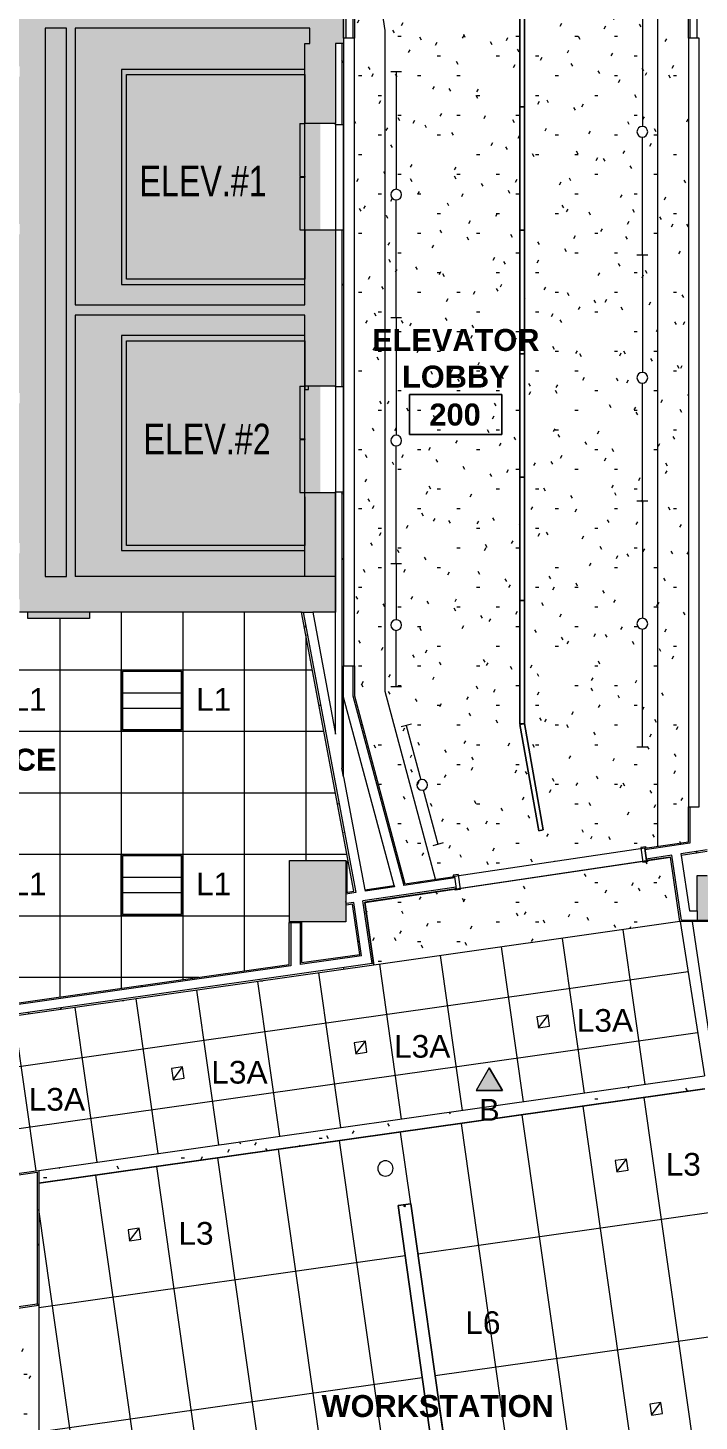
# Model space of a CAD drawing. Header units: inches. Extents: x 389 to 3083, y 11893 to 13691.
# Drawn here: x 1564 to 1826, y 12446 to 12990 of the extents above; entities that cross this region are included whole.
import ezdxf

# ---------------------------------------------------------------- set-up
doc = ezdxf.new("R2010")
doc.units = ezdxf.units.IN
doc.header["$MEASUREMENT"] = 0
for name, color, linetype, lineweight in [('X2$0$A-ANNO-NOTE', 131, 'Continuous', 9), ('X2$0$A-AREA-IDEN', 2, 'Continuous', 9), ('X2$0$A-CLNG', 13, 'Continuous', 13), ('X2$0$A-CLNG-PATT', 13, 'Continuous', 13), ('X2$0$A-DETL-GENF', 92, 'Continuous', 9), ('X2$0$A-DETL-MEDM', 33, 'Continuous', 13), ('X2$0$A-DOOR', 31, 'Continuous', 13), ('X2$0$A-DOOR-FRAM', 31, 'Continuous', 20), ('X2$0$A-GENM', 13, 'Continuous', 13), ('X2$0$A-WALL', 113, 'Continuous', 13), ('X2$0$A-WALL-PATT', 111, 'Continuous', 13), ('X2$0$E-ELEC-FIXT', 91, 'Continuous', 9), ('X2$0$E-LITE-EQPM', 33, 'Continuous', 9), ('X2$0$E-LITE-EQPM-IDEN', 33, 'Continuous', 9), ('X2$0$I-WALL', 2, 'Continuous', 9), ('X2$0$Plaza America BA02$0$51', 7, 'Continuous', 9), ('X2$0$Plaza America BA02$0$9', 7, 'Continuous', 9), ('X2$0$Plaza America_Tower 1_2nd Floor -REVIT_dwg', 8, 'Continuous', 9), ('X2$0$Q-SPCQ', 91, 'Continuous', 9), ('X2$0$S-COLS', 52, 'Continuous', 13)]:
    doc.layers.add(name, color=color, linetype=linetype, lineweight=lineweight)
doc.styles.add('X2$0$Arial', font='arial.ttf', dxfattribs={"width": 0.75, "height": 12})
doc.styles.add('X2$0$Arial_3', font='arial.ttf', dxfattribs={"height": 8.851796})
doc.styles.add('X2$0$Swis721 Lt BT', font='swissl.ttf', dxfattribs={"height": 8.514638})
doc.styles.add('X2$0$Swis721 Lt BT_B', font='', dxfattribs={"height": 8.583975})
doc.styles.get('X2$0$Swis721 Lt BT_B').set_extended_font_data('Swis721 Lt BT', bold=True)
pattern_1 = [(0, (-24941.6016, 0), (30.72, 7.68), [1.267, -21.773, 1.267, -21.773, -122.88]), (0, (-24941.6016, 0), (30.72, 7.68), [-46.08, 1.267, -44.813, 1.267, -21.773, -53.76]), (0, (-24941.6016, 0), (30.72, 7.68), [-115.2, 1.267, -14.093, 1.267, -37.133]), (120, (-24930.0816, 3.84), (-22.0110751, 22.7643004), [1.267, -21.773, 1.267, -21.773, -122.88]), (120, (-24930.0816, 3.84), (-22.0110751, 22.7643004), [-46.08, 1.267, -44.813, 1.267, -21.773, -53.76]), (120, (-24930.0816, 3.84), (-22.0110751, 22.7643004), [-115.2, 1.267, -14.093, 1.267, -37.133]), (240, (-24926.2416, 19.2), (-8.7089249, -30.4443004), [1.267, -21.773, 1.267, -21.773, -122.88]), (240, (-24926.2416, 19.2), (-8.7089249, -30.4443004), [-46.08, 1.267, -44.813, 1.267, -21.773, -53.76]), (240, (-24926.2416, 19.2), (-8.7089249, -30.4443004), [-115.2, 1.267, -14.093, 1.267, -37.133])]

# ---------------------------------------------------------------- blocks, each defined once
blk = doc.blocks.new('X2$0$PS - System Furniture Poke-Thru - 120V-4182550-FIRST FLOOR')
at = {"layer": 'X2$0$A-DETL-GENF'}
for start, end in [(360, 180), (180, 360)]:
    blk.add_arc((0, 0), 3, start, end, dxfattribs=at)
blk = doc.blocks.new('X2$0$Plaza America_Tower 1_2nd Floor -REVIT_dwg-5250115-FIRST FLOOR')
at = {"layer": 'X2$0$Plaza America BA02$0$9'}
blk.add_line((26543.82, 12788.15), (26543.82, 12828.12), dxfattribs=at)
at = {"layer": 'X2$0$Plaza America BA02$0$9', "flags": 128}
for points in [[(26613.35, 12974), (26541.82, 12974), (26541.82, 12932.03), (26541.82, 12890.07), (26613.35, 12890.07)], [(26543.82, 12892.06), (26543.82, 12932.03), (26543.82, 12972), (26608.81, 12972), (26613.31, 12972), (26613.31, 12953.02)], [(26613.31, 12911.05), (26613.31, 12892.06), (26608.81, 12892.06), (26543.82, 12892.06)], [(26613.35, 12870.08), (26541.82, 12870.08), (26541.82, 12828.12), (26541.82, 12786.15), (26613.35, 12786.15)], [(26543.82, 12828.12), (26543.82, 12868.08), (26608.81, 12868.08), (26613.31, 12868.08), (26613.31, 12849.1)], [(26613.31, 12849.1), (26614.81, 12849.1), (26614.81, 12850.36)], [(26613.31, 12807.13), (26613.31, 12788.15), (26608.81, 12788.15), (26543.82, 12788.15)]]:
    blk.add_lwpolyline(points, dxfattribs=at)
at = {"layer": 'X2$0$Plaza America BA02$0$51', "char_height": 12, "width": 58.5608, "attachment_point": 1, "line_spacing_factor": 0.938532, "style": 'X2$0$Arial'}
for s, insert in [('ELEV.#1', (26548.83, 12936.4)), ('ELEV.#2', (26550.39, 12835.68))]:
    blk.add_mtext(s, dxfattribs=dict(at, insert=insert))
blk = doc.blocks.new('X2$0$Double Flush - Int-F-WDMF-72_ x 84_-5075915-FIRST FLOOR')
at = {"layer": 'X2$0$A-DOOR-FRAM'}
for p, q in [((-38, 2.9375), (-36, 2.9375)), ((-38, 2.9375), (-38, 2.4375)), ((-38, 2.4375), (-37.5, 2.4375)), ((-37.5, -2.4375), (-37.5, 2.4375)), ((-36, -2.9375), (-36, 2.9375)), ((36.000004, -2.9375), (36.000004, 2.9375)), ((36.000004, 2.9375), (38.000004, 2.9375)), ((37.500004, 2.4375), (38.000004, 2.4375)), ((37.500004, -2.4375), (37.500004, 2.4375)), ((38.000004, 2.9375), (38.000004, 2.4375)), ((-38, -2.4375), (-37.5, -2.4375)), ((-38, -2.9375), (-38, -2.4375)), ((-38, -2.9375), (-36, -2.9375)), ((36.000004, -2.9375), (38.000004, -2.9375)), ((37.500004, -2.4375), (38.000004, -2.4375)), ((38.000004, -2.9375), (38.000004, -2.4375))]:
    blk.add_line(p, q, dxfattribs=at)
blk = doc.blocks.new('X2$0$L-Ceiling Light - Linear Box - 2_x2_-4960925-FIRST FLOOR')
at = {"layer": 'X2$0$E-LITE-EQPM'}
for p, q in [((-12, -12), (-12, 12)), ((-12, 12), (12, 12)), ((-12, -12), (-12, 12)), ((-12, 12), (12, 12)), ((-11.5, -11.5), (-11.5, 11.5)), ((-11.5, 11.5), (11.5, 11.5)), ((11.5, 11.5), (-11.5, 11.5)), ((-11.5, 11.5), (-11.5, -11.5)), ((11.5, 11.5), (11.5, -11.5)), ((11.5, -11.5), (11.5, 11.5)), ((12, 12), (12, -12)), ((12, 12), (12, -12)), ((-12, 3), (12, 3)), ((-12, -3), (12, -3)), ((12, -12), (-12, -12)), ((12, -12), (-12, -12)), ((11.5, -11.5), (-11.5, -11.5)), ((-11.5, -11.5), (11.5, -11.5))]:
    blk.add_line(p, q, dxfattribs=at)
blk = doc.blocks.new('X2$0$Concrete-Rectangular-Column - 22_ X 25_-5105699-FIRST FLOOR')
at = {"layer": 'X2$0$S-COLS'}
blk.add_hatch(color=256, dxfattribs=at).paths.add_polyline_path([(12, -11), (12, 11), (-12, 11), (-12, -11), (11.87, -11)], flags=0)
for p, q in [((-12, 11), (12, 11)), ((-12, -11), (-12, 11)), ((12, 11), (12, -11)), ((12, -11), (-12, -11))]:
    blk.add_line(p, q, dxfattribs=at)
blk = doc.blocks.new('X2$0$Lighting-Pendant-Axis-Beam6-Flush-Direct-Acrylic - Lighting-Pendant-Axis-Beam6-Flush-Direct-Acrylic  8_ LENGTH-5206772-FIRST FLOOR')
at = {"layer": 'X2$0$A-DETL-GENF'}
for p, q in [((46.9375, 2.515625), (-46.9375, 2.515625)), ((-46.9375, 2.515625), (-46.9375, -2.515625)), ((-46.9375, 2.515625), (46.9375, 2.515625)), ((-46.9375, -2.515625), (-46.9375, 2.515625)), ((46.9375, -2.515625), (46.9375, 2.515625)), ((46.9375, 2.515625), (46.9375, -2.515625)), ((-46.9375, -2.515625), (46.9375, -2.515625)), ((46.9375, -2.515625), (-46.9375, -2.515625))]:
    blk.add_line(p, q, dxfattribs=at)
for centre in [(-46.3125, 0), (46.3125, 0)]:
    blk.add_circle(centre, 0.25, dxfattribs=at)
blk = doc.blocks.new('X2$0$L-Recessed Square Downlight - 4_-4552743-FIRST FLOOR')
at = {"layer": 'X2$0$E-LITE-EQPM'}
for p, q in [((-2.1875, -2.1875), (-2.1875, 2.1875)), ((-2.1875, 2.1875), (2.1875, 2.1875)), ((-2.1875, 2.1875), (2.1875, -2.1875)), ((2.1875, 2.1875), (2.1875, -2.1875)), ((2.1875, -2.1875), (-2.1875, -2.1875))]:
    blk.add_line(p, q, dxfattribs=at)
blk = doc.blocks.new('X2$0$L-Recessed Square Downlight - 4_  black trim-5264487-FIRST FLOOR')
at = {"layer": 'X2$0$E-LITE-EQPM'}
for p, q in [((-2.1875, -2.1875), (-2.1875, 2.1875)), ((-2.1875, 2.1875), (2.1875, 2.1875)), ((-2.1875, 2.1875), (2.1875, -2.1875)), ((2.1875, 2.1875), (2.1875, -2.1875)), ((2.1875, -2.1875), (-2.1875, -2.1875))]:
    blk.add_line(p, q, dxfattribs=at)
blk = doc.blocks.new('X2$0$Elevator Door-Center _1_ - 41_-5274521-FIRST FLOOR')
at = {"layer": 'X2$0$Q-SPCQ'}
for p, q in [((-4.03, 8), (-24.65, 8)), ((-24.65, 8), (-24.65, 6)), ((-24.65, 6), (-4.03, 6)), ((-4.03, 8), (-4.03, 6)), ((16.85, 8), (-3.78, 8)), ((-3.78, 8), (-3.78, 6)), ((-3.78, 6), (16.85, 6)), ((16.85, 8), (16.85, 6))]:
    blk.add_line(p, q, dxfattribs=at)
blk = doc.blocks.new('X2$0$Opening-Door - 300_ x 102_-5310021-FIRST FLOOR')
at = {"layer": 'X2$0$A-DETL-GENF'}
for p, q in [((149.68, 2.13), (-150.32, 2.13)), ((-150.32, -2.12), (149.68, -2.12))]:
    blk.add_line(p, q, dxfattribs=at)
at = {"layer": 'X2$0$A-DETL-MEDM'}
for p, q in [((-150.32, 2.13), (-150.32, -2.12)), ((149.68, -2.12), (149.68, 2.13))]:
    blk.add_line(p, q, dxfattribs=at)
blk = doc.blocks.new('X2$0$Opening-Door - 96_ x 41_-5309854-FIRST FLOOR')
at = {"layer": 'X2$0$A-DETL-GENF'}
for p, q in [((20.18, 1.56), (-20.82, 1.56)), ((-20.82, -1.56), (20.18, -1.56))]:
    blk.add_line(p, q, dxfattribs=at)
at = {"layer": 'X2$0$A-DETL-MEDM'}
for p, q in [((-20.82, 1.56), (-20.82, -1.56)), ((20.18, -1.56), (20.18, 1.56))]:
    blk.add_line(p, q, dxfattribs=at)
blk = doc.blocks.new('X2$0$Opening-Door - 102 x 245-5279857-FIRST FLOOR')
at = {"layer": 'X2$0$A-DETL-GENF'}
for p, q in [((122.18, 2.13), (-122.82, 2.13)), ((-122.82, -2.12), (122.18, -2.12))]:
    blk.add_line(p, q, dxfattribs=at)
at = {"layer": 'X2$0$A-DETL-MEDM'}
for p, q in [((-122.82, 2.13), (-122.82, -2.12)), ((122.18, -2.12), (122.18, 2.13))]:
    blk.add_line(p, q, dxfattribs=at)
blk = doc.blocks.new('X2$0$Lighting-Recessed-Axis-Sculpt - SCR-B4-300-80-35-F-4-V5-FIRST FLOOR')
at = {"layer": 'X2$0$A-DETL-GENF'}
for p, q in [((24.085, 0.875), (-24.085, 0.875)), ((-24.085, 0.875), (-24.085, -0.875)), ((-24.085, 0.875), (24.085, 0.875)), ((-24.085, -0.875), (-24.085, 0.875)), ((24.085, -0.875), (24.085, 0.875)), ((24.085, 0.875), (24.085, -0.875)), ((-24.085, -0.875), (24.085, -0.875)), ((24.085, -0.875), (-24.085, -0.875))]:
    blk.add_line(p, q, dxfattribs=at)
blk = doc.blocks.new('X2$0$Lighting-Recessed-Axis-Sculpt - SCR-B4-300-80-35-F-4 2-5312982-FIRST FLOOR')
at = {"layer": 'X2$0$A-DETL-GENF'}
for p, q in [((21.085, 0.875), (-21.085, 0.875)), ((-21.085, 0.875), (-21.085, -0.875)), ((-21.085, 0.875), (21.085, 0.875)), ((-21.085, -0.875), (-21.085, 0.875)), ((21.085, -0.875), (21.085, 0.875)), ((21.085, 0.875), (21.085, -0.875)), ((-21.085, -0.875), (21.085, -0.875)), ((21.085, -0.875), (-21.085, -0.875))]:
    blk.add_line(p, q, dxfattribs=at)
blk = doc.blocks.new('X2$0$Strip Lighting Fixtures - 8_ COVE LIGHT-5330250-FIRST FLOOR')
at = {"layer": 'X2$0$A-DETL-GENF'}
for p, q in [((0, 2.09375), (0, -2.09375)), ((96, 2.09375), (96, -2.09375)), ((0, 0), (45.90625, 0)), ((96, 0), (50.09375, 0))]:
    blk.add_line(p, q, dxfattribs=at)
blk.add_circle((48, 0), 2.09375, dxfattribs=at)
blk = doc.blocks.new('X2$0$Strip Lighting Fixtures - 4_ COVE LIGHT-5330660-FIRST FLOOR')
at = {"layer": 'X2$0$A-DETL-GENF'}
for p, q in [((0, 2.09375), (0, -2.09375)), ((48, 2.09375), (48, -2.09375)), ((0, 0), (21.90625, 0)), ((48, 0), (26.09375, 0))]:
    blk.add_line(p, q, dxfattribs=at)
blk.add_circle((24, 0), 2.09375, dxfattribs=at)
blk = doc.blocks.new('X2$0$Strip Lighting Fixtures - 4_ 1 Lamp - 120-5329395-FIRST FLOOR')
at = {"layer": 'X2$0$A-DETL-GENF'}
for p, q in [((0, 2.09375), (0, -2.09375)), ((48, 2.09375), (48, -2.09375)), ((0, 0), (21.90625, 0)), ((48, 0), (26.09375, 0))]:
    blk.add_line(p, q, dxfattribs=at)
blk.add_circle((24, 0), 2.09375, dxfattribs=at)
blk = doc.blocks.new('X2$0$Room Tag - Room Name and Number-3379422-FIRST FLOOR')
at = {"layer": 'X2$0$A-AREA-IDEN'}
for p, q in [((-0.1881, -0.1636), (-0.1881, -0.0018)), ((-0.1881, -0.0018), (0.1869, -0.0018)), ((0.1869, -0.0018), (-0.1881, -0.0018)), ((-0.1881, -0.0018), (-0.1881, -0.1636)), ((0.1869, -0.0018), (0.1869, -0.1636)), ((0.1869, -0.1636), (0.1869, -0.0018)), ((0.1869, -0.1636), (-0.1881, -0.1636)), ((-0.1881, -0.1636), (0.1869, -0.1636))]:
    blk.add_line(p, q, dxfattribs=at)

msp = doc.modelspace()

# ---------------------------------------------------------------- hatches: boundary and pattern name
at = {"layer": 'X2$0$A-ANNO-NOTE'}
msp.add_hatch(color=256, dxfattribs=at).paths.add_polyline_path([(1738.58, 12575.4), (1743.72, 12584.34), (1748.89, 12575.41), (1743.31, 12575.41)], flags=0)
at = {"layer": 'X2$0$A-CLNG-PATT'}
h = msp.add_hatch(dxfattribs=at)
h.set_pattern_fill('FP2_82', color=256, style=0, pattern_type=2)
h.set_pattern_definition(pattern_1)
h.paths.add_polyline_path([(1710.79, 12656.14), (1722.74, 12657.91), (1703.13, 12731.12), (1703.13, 12989.17), (1669.27, 13207.49), (1663.72, 13206.66), (1695.75, 13000.11), (1691.13, 12999.39), (1691.15, 12729.45), (1710.33, 12657.85)], flags=0)
h.paths.add_polyline_path([(1809.38, 12670.75), (1821.38, 12672.52), (1821.38, 13000.11), (1816.75, 13000.11), (1816.75, 13229.34), (1809.38, 13228.25), (1809.38, 12671.98)], flags=0)
h.paths.add_polyline_path([(1663.64, 13207.16), (1669.19, 13207.98), (1669.09, 13208.61), (1709.15, 13214.55), (1709.15, 13214.6), (1663.54, 13207.84), (1663.64, 13207.19)], flags=0)
h.paths.add_polyline_path([(1710.51, 13214.75), (1779.14, 13224.92), (1779.13, 13224.97), (1710.51, 13214.8)], flags=0)
h.paths.add_polyline_path([(1780.5, 13225.12), (1809.38, 13229.4), (1809.38, 13228.75), (1816.75, 13229.84), (1816.75, 13230.54), (1780.49, 13225.17)], flags=0)
h = msp.add_hatch(dxfattribs=at)
h.set_pattern_fill('FP2_1', color=256, style=0, pattern_type=2)
h.set_pattern_definition(pattern_1)
h.paths.add_polyline_path([(1722.74, 12657.91), (1809.38, 12670.75), (1809.38, 13228.25), (1669.27, 13207.49), (1703.13, 12989.17), (1703.13, 12731.12), (1722.61, 12658.39)], flags=0)
h.paths.add_polyline_path([(1763, 12676.81), (1755.68, 12718.34), (1756.54, 12718.5), (1755.66, 12718.5), (1755.66, 13145.87), (1746.96, 13205.34), (1748.69, 13205.59), (1757.4, 13146.06), (1757.41, 13146.03), (1757.41, 12718.57), (1764.72, 12677.12)], flags=0)
h.paths.add_polyline_path([(1669.19, 13207.98), (1809.38, 13228.75), (1809.38, 13229.4), (1780.5, 13225.12), (1780.53, 13224.92), (1779.17, 13224.72), (1779.14, 13224.92), (1710.51, 13214.75), (1710.54, 13214.55), (1709.18, 13214.35), (1709.15, 13214.55), (1669.09, 13208.61)], flags=0)
h = msp.add_hatch(dxfattribs=at)
h.set_pattern_fill('FP2_1', color=256, style=0, pattern_type=2)
h.set_pattern_definition(pattern_1)
h.paths.add_polyline_path([(1698.73, 12624.42), (1818.1, 12641.36), (1814.36, 12666.54), (1695.21, 12648.88), (1698.66, 12624.95)], flags=0)
h = msp.add_hatch(dxfattribs=at)
h.set_pattern_fill('FP2_1', color=256, style=0, pattern_type=2)
h.set_pattern_definition(pattern_1)
h.paths.add_polyline_path([(1567.92, 12539.22), (1827.6, 12576.07), (1827.01, 12581.01), (1567.92, 12544.26), (1567.92, 12539.24)], flags=0)
h = msp.add_hatch(dxfattribs=at)
h.set_pattern_fill('FP2_46', color=256, style=0, pattern_type=2)
h.set_pattern_definition(pattern_1)
h.paths.add_polyline_path([(1567.29, 12344.23), (1567.92, 12344.23), (1567.92, 12491.48), (1519.58, 12484.62), (1519.58, 12344.23), (1563.67, 12344.23)], flags=0)
at = {"layer": 'X2$0$A-DETL-GENF'}
h = msp.add_hatch(color=256, dxfattribs=at)
h.paths.add_polyline_path([(2305, 12643.67), (2345, 12643.67), (2345, 12644.86), (2346.69, 12644.86), (2346.69, 12862.26), (2256.94, 12862.26), (2256.94, 12644.86), (2305, 12644.86)], flags=0)
h.paths.add_polyline_path([(2038.72, 12643.67), (2108.72, 12643.67), (2108.72, 12659.84), (2148.32, 12659.84), (2148.32, 12683.41), (2151.82, 12683.41), (2151.82, 12644.86), (2252.31, 12644.86), (2252.31, 12726.41), (2248.31, 12726.41), (2248.31, 12733.41), (2252.31, 12733.41), (2252.31, 12916.76), (2312.12, 12916.76), (2312.12, 12996.11), (2132.32, 12996.11), (2132.32, 12862.87), (2192.32, 12862.87), (2192.32, 12859.37), (2156.32, 12859.37), (2156.32, 12733.41), (2203.32, 12733.41), (2203.32, 12726.41), (2151.82, 12726.41), (2151.82, 12723.41), (2148.32, 12723.41), (2148.32, 12757.39), (2146.82, 12757.39), (2146.82, 12760.89), (2148.32, 12760.89), (2148.32, 12859.37), (2106.32, 12859.37), (2106.32, 12814.88), (2102.82, 12814.88), (2102.82, 12859.37), (2050.08, 12859.37), (2050.08, 12771.38), (2102.82, 12771.38), (2102.82, 12774.88), (2106.32, 12774.88), (2106.32, 12760.89), (2106.82, 12760.89), (2106.82, 12757.39), (2038.72, 12757.36), (2038.72, 12734.57), (2035.22, 12734.57), (2035.22, 12757.36), (2034.58, 12757.39), (2034.58, 12784.36), (2030.07, 12784.36), (2030.07, 12788.36), (2046.58, 12788.36), (2046.58, 12862.87), (2108.32, 12862.87), (2108.32, 12996.11), (1958.83, 12996.11), (1958.83, 12815.84), (1953.83, 12815.84), (1953.83, 12788.36), (1990.07, 12788.36), (1990.07, 12784.36), (1953.83, 12784.36), (1953.83, 12765.13), (1941.83, 12765.13), (1941.83, 12692.32), (2035.22, 12692.32), (2035.22, 12694.57), (2038.72, 12694.57), (2038.72, 12645.98)], flags=0)
h.paths.add_polyline_path([(2110.72, 12643.67), (2148.32, 12643.67), (2148.32, 12657.84), (2110.72, 12657.84), (2110.72, 12644.86)], flags=0)
h.paths.add_polyline_path([(2351.69, 12644.86), (2354.35, 12644.86), (2354.35, 12862.26), (2351.31, 12862.26), (2351.31, 12644.86)], flags=0)
h.paths.add_polyline_path([(2358.98, 12644.86), (2364.95, 12644.86), (2364.95, 12862.26), (2358.98, 12862.26), (2358.98, 12676.51)], flags=0)
h.paths.add_polyline_path([(1869.23, 12645.98), (1938.33, 12645.98), (1938.33, 12765.13), (1838.75, 12765.13), (1838.75, 12732.42), (1833.75, 12732.42), (1833.75, 12690.92), (1838.75, 12690.92), (1838.75, 12645.98), (1853.08, 12645.98)], flags=0)
h.paths.add_polyline_path([(1941.83, 12645.98), (2035.22, 12645.98), (2035.22, 12656.84), (1941.83, 12656.84), (1941.83, 12646.14)], flags=0)
h.paths.add_polyline_path([(2035.22, 12660.34), (2035.22, 12688.82), (1941.83, 12688.82), (1941.83, 12660.34), (2004.05, 12660.34)], flags=0)
h.paths.add_polyline_path([(2094.83, 12762.39), (2094.83, 12766.38), (2050.08, 12766.38), (2050.08, 12762.39), (2090.96, 12762.39)], flags=0)
h.paths.add_polyline_path([(1156.86, 12767.11), (1169.11, 12767.11), (1169.11, 12996.11), (1153.75, 12996.11), (1153.75, 12767.11)], flags=0)
h.paths.add_polyline_path([(1260.35, 12767.11), (1263.73, 12767.11), (1263.73, 12996.11), (1217.82, 12996.11), (1217.82, 12999.11), (1177.82, 12999.11), (1177.82, 12996.11), (1173.73, 12996.11), (1173.75, 12767.11), (1260.06, 12767.11)], flags=0)
h.paths.add_polyline_path([(1395.67, 12767.11), (1498.22, 12767.11), (1498.22, 12789.09), (1560.47, 12789.09), (1560.47, 12843.66), (1521.09, 12843.66), (1521.09, 12913.61), (1560.47, 12913.61), (1560.47, 12971.12), (1497.72, 12971.12), (1497.72, 12990.11), (1432.7, 12990.11), (1432.7, 12915.83), (1371.25, 12915.83), (1371.25, 12767.11), (1394.42, 12767.11)], flags=0)
h.paths.add_polyline_path([(1301.73, 12767.11), (1367.25, 12767.11), (1367.25, 12813.56), (1291.54, 12813.56), (1291.54, 12767.11), (1299.98, 12767.11)], flags=0)
h.paths.add_polyline_path([(1520.2, 12767.11), (1560.47, 12767.11), (1560.47, 12785.09), (1502.22, 12785.09), (1502.22, 12767.11)], flags=0)
h.paths.add_polyline_path([(1288.04, 12767.11), (1288.04, 12813.56), (1268.35, 12813.56), (1268.35, 12767.11)], flags=0)
h.paths.add_polyline_path([(1838.75, 12775.13), (1939.83, 12775.13), (1939.83, 12878.23), (1838.75, 12878.23), (1838.75, 12849.04), (1833.75, 12849.04), (1833.75, 12807.54), (1838.75, 12807.54), (1838.75, 12794.48)], flags=0)
h.paths.add_polyline_path([(1671.14, 12776.11), (1671.75, 12776.11), (1671.75, 12808.86), (1677.75, 12808.86), (1677.75, 12850.36), (1671.75, 12850.36), (1671.75, 12878.07), (1582.22, 12878.07), (1582.22, 12776.11), (1670.51, 12776.11)], flags=0)
h.paths.add_polyline_path([(1578.72, 12776.11), (1578.72, 12990.11), (1570.47, 12990.11), (1570.47, 12776.11)], flags=0)
h.paths.add_polyline_path([(1270.14, 12817.56), (1367.25, 12817.56), (1367.25, 12937.11), (1371.25, 12937.11), (1371.25, 12921.83), (1426.7, 12921.83), (1426.7, 12990.11), (1408.22, 12990.11), (1408.22, 12980.62), (1371.25, 12980.62), (1371.25, 12977.11), (1367.25, 12977.11), (1367.25, 12996.11), (1350.25, 12996.11), (1350.25, 12999.11), (1310.25, 12999.11), (1310.25, 12996.11), (1268.35, 12996.11), (1268.35, 12817.56)], flags=0)
h.paths.add_polyline_path([(1560.47, 12847.66), (1560.47, 12909.61), (1525.09, 12909.61), (1525.09, 12847.66), (1552.77, 12847.66)], flags=0)
h.paths.add_polyline_path([(2125.32, 12862.87), (2125.32, 12996.11), (2115.32, 12996.11), (2115.32, 12862.87)], flags=0)
h.paths.add_polyline_path([(2256.94, 12866.89), (2329.12, 12866.89), (2329.12, 12996.11), (2320.12, 12996.11), (2320.12, 12912.76), (2256.94, 12912.76), (2256.94, 12885.78)], flags=0)
h.paths.add_polyline_path([(1582.22, 12882.07), (1671.75, 12882.07), (1671.75, 12911.36), (1677.75, 12911.36), (1677.75, 12952.86), (1671.75, 12952.86), (1671.75, 12984.11), (1673.75, 12984.11), (1673.75, 12990.11), (1582.22, 12990.11), (1582.22, 12909.73)], flags=0)
h.paths.add_polyline_path([(1840.22, 12882.23), (1939.83, 12882.23), (1939.83, 12986.11), (1838.75, 12986.11), (1838.75, 12957.77), (1833.75, 12957.77), (1833.75, 12916.27), (1838.75, 12916.27), (1838.75, 12882.23)], flags=0)
h.paths.add_polyline_path([(1501.72, 12975.12), (1560.47, 12975.12), (1560.47, 12990.11), (1501.72, 12990.11)], flags=0)
h.paths.add_polyline_path([(1371.25, 12985.62), (1392.72, 12985.62), (1392.72, 12988.61), (1371.25, 12988.61)], flags=0)
h.paths.add_polyline_path([(1392.72, 12993.61), (1392.72, 12999.11), (1371.25, 12999.11), (1371.25, 12993.61), (1375.42, 12993.61)], flags=0)
at = {"layer": 'X2$0$A-WALL-PATT'}
for points in [[(1412.75, 12990.11), (1673.75, 12990.11), (1673.75, 13000.11), (1412.75, 13000.11)], [(1686.88, 12984.11), (1686.88, 12986.13), (1687.75, 12986.13), (1687.75, 13000.11), (1673.75, 13000.11), (1673.75, 12984.11), (1686.25, 12984.11)], [(1560.47, 12762.11), (1570.47, 12762.11), (1570.47, 12990.11), (1560.47, 12990.11), (1560.47, 12766.97)], [(1578.72, 12776.11), (1582.22, 12776.11), (1582.22, 12990.11), (1578.72, 12990.11), (1578.72, 12794.48)], [(1671.75, 12878.07), (1671.75, 12882.07), (1582.22, 12882.07), (1582.22, 12878.07), (1670.02, 12878.07)], [(1678.65, 12776.11), (1683.75, 12776.11), (1683.75, 12807.23), (1671.75, 12807.23), (1671.75, 12776.11), (1675.91, 12776.11)], [(1683.75, 12762.11), (1683.75, 12776.11), (1570.47, 12776.11), (1570.47, 12762.11), (1682.4, 12762.11)], [(1582.22, 12759.61), (1587.75, 12759.61), (1587.75, 12762.11), (1563.75, 12762.11), (1563.75, 12759.61), (1578.72, 12759.61)], [(1838.75, 12641.98), (1838.75, 12659.36), (1824.75, 12659.36), (1824.75, 12641.98), (1830.22, 12641.98)]]:
    msp.add_hatch(color=256, dxfattribs=at).paths.add_polyline_path(points, flags=0)
h = msp.add_hatch(color=256, dxfattribs=at)
h.paths.add_polyline_path([(1671.75, 12909.73), (1683.75, 12909.73), (1683.75, 12911.36), (1671.75, 12911.36)], flags=0)
h.paths.add_polyline_path([(1671.75, 12952.86), (1683.75, 12952.86), (1683.75, 12984.11), (1671.75, 12984.11), (1671.75, 12971.45)], flags=0)
h = msp.add_hatch(dxfattribs=at)
h.set_pattern_fill('FP2_1', color=256, style=0, pattern_type=2)
h.set_pattern_definition(pattern_1)
h.paths.add_polyline_path([(1686.88, 12697.88), (1686.88, 12809.11), (1686.25, 12809.11), (1686.25, 12701.21)], flags=0)
h.paths.add_polyline_path([(1686.88, 12850.11), (1686.88, 12911.36), (1686.25, 12911.36), (1686.25, 12850.11)], flags=0)
h.paths.add_polyline_path([(1686.25, 12952.36), (1686.88, 12952.36), (1686.88, 12984.11), (1686.25, 12984.11), (1686.25, 12952.86)], flags=0)
h = msp.add_hatch(color=256, dxfattribs=at)
h.paths.add_polyline_path([(1683.75, 12807.23), (1683.75, 12808.86), (1671.75, 12808.86), (1671.75, 12807.23)], flags=0)
h.paths.add_polyline_path([(1671.75, 12850.36), (1683.75, 12850.36), (1683.75, 12909.73), (1671.75, 12909.73), (1671.75, 12878.07)], flags=0)
h = msp.add_hatch(dxfattribs=at)
h.set_pattern_fill('FP2_1', color=256, style=0, pattern_type=2)
h.set_pattern_definition(pattern_1)
h.paths.add_polyline_path([(1690.93, 12653.2), (1691.55, 12653.29), (1671.14, 12762.11), (1670.51, 12762.11), (1687.75, 12670.16)], flags=0)
h = msp.add_hatch(dxfattribs=at)
h.set_pattern_fill('FP2_1', color=256, style=0, pattern_type=2)
h.set_pattern_definition(pattern_1)
h.paths.add_polyline_path([(1710.17, 12656.05), (1710.79, 12656.14), (1691.13, 12729.54), (1690.5, 12729.45), (1710.15, 12656.14)], flags=0)
h = msp.add_hatch(dxfattribs=at)
h.set_pattern_fill('FP2_1', color=256, style=0, pattern_type=2)
h.set_pattern_definition(pattern_1)
h.paths.add_polyline_path([(1687.75, 12652.09), (1691.67, 12652.67), (1691.55, 12653.29), (1687.75, 12652.73), (1687.75, 12652.17)], flags=0)
h.paths.add_polyline_path([(1695.26, 12653.21), (1706.72, 12654.9), (1706.56, 12655.51), (1695.14, 12653.82), (1695.21, 12653.45)], flags=0)
h.paths.add_polyline_path([(1710.33, 12655.44), (1730.23, 12658.39), (1730.14, 12659.01), (1710.17, 12656.05)], flags=0)
h.paths.add_polyline_path([(1804.42, 12669.38), (1822, 12671.98), (1822, 12672.62), (1804.33, 12670)], flags=0)
h.paths.add_polyline_path([(1825.63, 12672.52), (1826.25, 12672.62), (1826.25, 12673.25), (1825.63, 12673.15), (1825.63, 12672.52)], flags=0)
h = msp.add_hatch(dxfattribs=at)
h.set_pattern_fill('FP2_1', color=256, style=0, pattern_type=2)
h.set_pattern_definition(pattern_1)
h.paths.add_polyline_path([(1687.95, 12647.83), (1690.9, 12648.26), (1690.81, 12648.88), (1687.86, 12648.45), (1687.9, 12648.17)], flags=0)
h.paths.add_polyline_path([(1694.49, 12648.8), (1730.85, 12654.18), (1730.76, 12654.8), (1694.4, 12649.41), (1694.48, 12648.88)], flags=0)
h.paths.add_polyline_path([(1805.04, 12665.18), (1814.98, 12666.65), (1814.89, 12667.27), (1804.95, 12665.79)], flags=0)
h.paths.add_polyline_path([(1818.57, 12667.18), (1828.75, 12668.69), (1828.75, 12669.32), (1818.48, 12667.8), (1818.56, 12667.27)], flags=0)
h = msp.add_hatch(dxfattribs=at)
h.set_pattern_fill('FP2_1', color=256, style=0, pattern_type=2)
h.set_pattern_definition(pattern_1)
h.paths.add_polyline_path([(1693.19, 12628.56), (1693.81, 12628.65), (1690.9, 12648.26), (1690.29, 12648.17), (1693.18, 12628.65)], flags=0)
h = msp.add_hatch(dxfattribs=at)
h.set_pattern_fill('FP2_1', color=256, style=0, pattern_type=2)
h.set_pattern_definition(pattern_1)
h.paths.add_polyline_path([(1698.02, 12624.95), (1698.64, 12625.04), (1695.11, 12648.89), (1694.49, 12648.8), (1698.01, 12625.04)], flags=0)
h = msp.add_hatch(dxfattribs=at)
h.set_pattern_fill('FP2_1', color=256, style=0, pattern_type=2)
h.set_pattern_definition(pattern_1)
h.paths.add_polyline_path([(1822.39, 12641.36), (1838.75, 12641.36), (1838.75, 12641.98), (1818.64, 12641.98), (1818.73, 12641.36), (1822.3, 12641.36)], flags=0)
h = msp.add_hatch(dxfattribs=at)
h.set_pattern_fill('FP2_1', color=256, style=0, pattern_type=2)
h.set_pattern_definition(pattern_1)
h.paths.add_polyline_path([(1378.02, 12583.22), (1405.52, 12587.12), (1405.52, 12587.75), (1378.02, 12583.85), (1378.02, 12583.25)], flags=0)
h.paths.add_polyline_path([(1409.14, 12587.64), (1421.28, 12589.36), (1421.19, 12589.98), (1409.14, 12588.27), (1409.14, 12587.75)], flags=0)
h.paths.add_polyline_path([(1460.88, 12594.98), (1465.93, 12595.69), (1465.84, 12596.31), (1460.8, 12595.59)], flags=0)
h.paths.add_polyline_path([(1489.69, 12599.06), (1666.25, 12624.11), (1666.25, 12624.74), (1489.6, 12599.68)], flags=0)
h.paths.add_polyline_path([(1669.88, 12624.62), (1693.9, 12628.03), (1693.81, 12628.65), (1669.88, 12625.25), (1669.88, 12624.74)], flags=0)
h = msp.add_hatch(dxfattribs=at)
h.set_pattern_fill('FP2_1', color=256, style=0, pattern_type=2)
h.set_pattern_definition(pattern_1)
h.paths.add_polyline_path([(1373.77, 12578.32), (1421.88, 12585.15), (1421.79, 12585.77), (1373.77, 12578.96), (1373.77, 12578.41)], flags=0)
h.paths.add_polyline_path([(1461.48, 12590.77), (1466.53, 12591.48), (1466.44, 12592.1), (1461.39, 12591.39)], flags=0)
h.paths.add_polyline_path([(1490.29, 12594.85), (1698.73, 12624.42), (1698.64, 12625.04), (1490.2, 12595.47)], flags=0)
h = msp.add_hatch(dxfattribs=at)
h.set_pattern_fill('FP2_1', color=256, style=0, pattern_type=2)
h.set_pattern_definition(pattern_1)
h.paths.add_polyline_path([(1514.71, 12536.08), (1567.92, 12543.62), (1567.92, 12544.26), (1514.71, 12536.7), (1514.71, 12536.12)], flags=0)
h = msp.add_hatch(dxfattribs=at)
h.set_pattern_fill('FP2_1', color=256, style=0, pattern_type=2)
h.set_pattern_definition(pattern_1)
h.paths.add_polyline_path([(1567.29, 12491.39), (1567.92, 12491.48), (1567.92, 12543.62), (1567.29, 12543.54), (1567.29, 12491.42)], flags=0)

# ---------------------------------------------------------------- linework, layer by layer
at = {"layer": 'X2$0$A-ANNO-NOTE'}
for p, q in [((1743.72, 12584.34), (1738.58, 12575.4)), ((1743.72, 12584.34), (1738.58, 12575.4)), ((1748.89, 12575.41), (1743.72, 12584.34)), ((1743.72, 12584.34), (1748.89, 12575.41)), ((1738.58, 12575.4), (1748.89, 12575.41)), ((1748.89, 12575.41), (1738.58, 12575.4))]:
    msp.add_line(p, q, dxfattribs=at)
at = {"layer": 'X2$0$A-CLNG'}
for p, q in [((1809.38, 13228.25), (1809.38, 12670.75)), ((1703.13, 12989.17), (1669.27, 13207.49)), ((1703.13, 12731.12), (1703.13, 12989.17)), ((1722.74, 12657.91), (1703.13, 12731.12)), ((1695.21, 12648.88), (1814.37, 12666.54)), ((1665.75, 12664.78), (1665.63, 12664.78)), ((1665.63, 12664.78), (1665.63, 12641.01)), ((1688.21, 12664.78), (1687.75, 12664.78)), ((1688.21, 12652.79), (1688.21, 12664.78)), ((1698.73, 12624.42), (1695.21, 12648.88)), ((1818.1, 12641.36), (1698.73, 12624.42)), ((1818.16, 12641.36), (1827.7, 12581.11)), ((1831.97, 12580.98), (1823.03, 12641.36)), ((1567.92, 12544.26), (1827.7, 12581.11)), ((1827.6, 12576.05), (1567.91, 12539.21)), ((1567.92, 12539.22), (1827.77, 12576.07)), ((1567.92, 12491.48), (1567.92, 12344.23))]:
    msp.add_line(p, q, dxfattribs=at)
at = {"layer": 'X2$0$A-CLNG-PATT'}
for p, q in [((1576.13, 12759.61), (1576.13, 12611.95)), ((1600.13, 12762.11), (1600.13, 12615.36)), ((1624.13, 12762.11), (1624.13, 12618.76)), ((1648.13, 12762.11), (1648.13, 12622.17)), ((1672.13, 12753.47), (1672.13, 12665.23)), ((1394.42, 12739.66), (1674.72, 12739.66)), ((1394.42, 12715.66), (1679.22, 12715.66)), ((1394.42, 12691.66), (1683.72, 12691.66)), ((1409.77, 12667.66), (1688.22, 12667.66)), ((1409.77, 12643.66), (1665.63, 12643.66)), ((1795.87, 12638.2), (1804.44, 12577.81)), ((1772.11, 12634.83), (1780.68, 12574.44)), ((1724.59, 12628.09), (1733.15, 12567.69)), ((1748.35, 12631.46), (1756.92, 12571.06)), ((831.34, 12481.43), (1821.23, 12621.85)), ((1700.82, 12624.72), (1709.39, 12564.31)), ((1409.77, 12619.66), (1630.45, 12619.66)), ((1653.3, 12617.98), (1661.87, 12557.57)), ((1677.06, 12621.35), (1685.63, 12560.94)), ((1605.78, 12611.24), (1614.35, 12550.82)), ((1629.54, 12614.61), (1638.11, 12554.19)), ((1582.01, 12607.87), (1590.58, 12547.44)), ((1558.25, 12604.5), (1566.82, 12544.07)), ((831.34, 12457.19), (1824.99, 12598.14)), ((1567.92, 12539.22), (1827.77, 12576.07)), ((1819.08, 12296.23), (1780.35, 12569.34)), ((1843.32, 12296.23), (1804.12, 12572.71)), ((1770.6, 12296.23), (1732.83, 12562.61)), ((1794.84, 12296.23), (1756.59, 12565.98)), ((1713.04, 12531.24), (1709.07, 12559.24)), ((1697.88, 12296.23), (1661.54, 12552.5)), ((1722.12, 12296.23), (1685.3, 12555.87)), ((1649.4, 12296.23), (1614.02, 12545.76)), ((1673.64, 12296.23), (1637.78, 12549.13)), ((1625.16, 12296.23), (1590.26, 12542.39)), ((1600.92, 12296.23), (1567.92, 12528.99)), ((1715.88, 12511.72), (1834.81, 12528.59)), ((1567.92, 12490.74), (1710.9, 12511.01)), ((1722.56, 12464.19), (1841.84, 12481.1)), ((1567.92, 12442.26), (1717.58, 12463.48)), ((1746.36, 12296.23), (1723.94, 12454.35))]:
    msp.add_line(p, q, dxfattribs=at)
at = {"layer": 'X2$0$A-WALL'}
for p, q in [((1687.75, 13000.11), (1687.75, 12986.13)), ((1690.5, 12999.93), (1690.5, 12986.13)), ((1822, 13000.11), (1822, 12986.13)), ((1824.75, 12986.13), (1824.75, 13000.11)), ((1570.47, 12990.11), (1570.47, 12776.11)), ((1578.72, 12990.11), (1570.47, 12990.11)), ((1673.75, 12990.11), (1582.22, 12990.11)), ((1673.75, 12984.11), (1673.75, 12990.11)), ((1671.75, 12952.86), (1671.75, 12984.11)), ((1671.75, 12984.11), (1673.75, 12984.11)), ((1683.75, 12984.11), (1683.75, 12952.86)), ((1686.88, 12984.11), (1683.75, 12984.11)), ((1686.25, 12984.11), (1686.25, 12952.36)), ((1683.75, 12952.86), (1671.75, 12952.86)), ((1671.75, 12932.23), (1671.75, 12931.98)), ((1671.75, 12882.07), (1671.75, 12911.36)), ((1671.75, 12911.36), (1683.75, 12911.36)), ((1683.75, 12911.36), (1683.75, 12850.36)), ((1686.25, 12911.36), (1686.25, 12850.11)), ((1582.22, 12882.07), (1671.75, 12882.07)), ((1671.75, 12878.07), (1582.22, 12878.07)), ((1671.75, 12850.36), (1671.75, 12878.07)), ((1683.75, 12850.36), (1671.75, 12850.36)), ((1671.75, 12829.73), (1671.75, 12829.48)), ((1671.75, 12808.86), (1683.75, 12808.86)), ((1671.75, 12776.11), (1671.75, 12808.86)), ((1683.75, 12808.86), (1683.75, 12762.11)), ((1686.25, 12809.11), (1686.25, 12701.21)), ((1570.47, 12776.11), (1578.72, 12776.11)), ((1683.75, 12776.11), (1582.22, 12776.11)), ((1670.51, 12762.11), (1560.47, 12762.11)), ((1670.51, 12762.11), (1674.83, 12762.11)), ((1671.14, 12762.11), (1691.67, 12652.67)), ((1683.75, 12762.11), (1674.83, 12762.11)), ((1690.5, 12741.13), (1690.5, 12729.45)), ((1690.5, 12729.45), (1710.33, 12655.44)), ((1686.88, 12697.88), (1686.25, 12701.21)), ((1822, 12686.13), (1822, 12671.98)), ((1822, 12671.98), (1804.42, 12669.38)), ((1814.89, 12667.27), (1804.95, 12665.79)), ((1818.64, 12641.98), (1814.89, 12667.27)), ((1828.75, 12669.32), (1818.48, 12667.8)), ((1818.48, 12667.8), (1818.57, 12667.18)), ((1730.76, 12654.8), (1694.4, 12649.41)), ((1706.72, 12654.9), (1695.26, 12653.21)), ((1706.56, 12655.51), (1706.72, 12654.9)), ((1730.23, 12658.39), (1710.33, 12655.44)), ((1824.75, 12645.61), (1824.75, 12659.36)), ((1824.75, 12659.36), (1828.75, 12659.36)), ((1691.67, 12652.67), (1687.75, 12652.09)), ((1698.02, 12624.95), (1694.4, 12649.41)), ((1695.14, 12653.82), (1695.26, 12653.21)), ((1690.81, 12648.88), (1687.86, 12648.45)), ((1693.9, 12628.03), (1690.81, 12648.88)), ((1824.75, 12645.61), (1824.75, 12641.98)), ((1666.25, 12641.01), (1666.25, 12624.11)), ((1669.88, 12641.01), (1669.88, 12624.62)), ((1818.64, 12641.98), (1838.75, 12641.98)), ((2038.72, 12641.36), (1824.75, 12641.36)), ((1693.9, 12628.03), (1669.88, 12624.62)), ((1666.25, 12624.11), (1489.69, 12599.06)), ((1698.02, 12624.95), (1490.2, 12595.47)), ((1515.33, 12536.17), (1567.29, 12543.54)), ((1567.29, 12543.54), (1567.29, 12492.02)), ((1567.92, 12543.62), (1567.92, 12539.33)), ((1567.29, 12492.02), (1518.96, 12485.16))]:
    msp.add_line(p, q, dxfattribs=at)
at = {"layer": 'X2$0$I-WALL'}
for p, q in [((1686.88, 12986.13), (1686.88, 12998.73)), ((1691.13, 12999.39), (1691.13, 12986.13)), ((1821.38, 12986.13), (1821.38, 13000.11)), ((1578.72, 12776.11), (1578.72, 12990.11)), ((1582.22, 12990.11), (1582.22, 12882.07)), ((1683.75, 12952.36), (1683.75, 12952.86)), ((1582.22, 12878.07), (1582.22, 12776.11)), ((1683.75, 12850.11), (1683.75, 12850.36)), ((1683.75, 12714.54), (1683.75, 12809.11)), ((1563.75, 12759.61), (1563.75, 12762.11)), ((1587.75, 12759.61), (1563.75, 12759.61)), ((1587.75, 12762.11), (1587.75, 12759.61)), ((1690.93, 12653.2), (1670.51, 12762.11)), ((1674.83, 12762.11), (1683.75, 12714.54)), ((1686.88, 12697.88), (1686.88, 12741.13)), ((1691.13, 12741.13), (1691.13, 12729.54)), ((1706.56, 12655.51), (1686.88, 12728.98)), ((1691.13, 12729.54), (1710.79, 12656.14)), ((1686.88, 12697.88), (1695.14, 12653.82)), ((1821.38, 12672.52), (1821.38, 12686.13)), ((1804.33, 12670), (1821.38, 12672.52)), ((1804.33, 12670), (1730.14, 12659.01)), ((1805.04, 12665.18), (1804.33, 12670)), ((1814.36, 12666.56), (1805.04, 12665.18)), ((1818.1, 12641.36), (1814.36, 12666.56)), ((1828.75, 12668.69), (1818.57, 12667.18)), ((1818.57, 12667.18), (1821.76, 12645.61)), ((1730.85, 12654.18), (1805.04, 12665.18)), ((1695.14, 12653.82), (1706.56, 12655.51)), ((1710.79, 12656.14), (1730.14, 12659.01)), ((1730.14, 12659.01), (1730.85, 12654.18)), ((1687.75, 12652.73), (1690.93, 12653.2)), ((1687.95, 12647.83), (1687.75, 12649.2)), ((1730.85, 12654.18), (1695.11, 12648.89)), ((1690.29, 12648.17), (1687.95, 12647.83)), ((1693.19, 12628.56), (1690.29, 12648.17)), ((1695.11, 12648.89), (1698.73, 12624.42)), ((1821.76, 12645.61), (1824.75, 12645.61)), ((1665.63, 12624.65), (1665.63, 12641.01)), ((1665.63, 12641.01), (1670.5, 12641.01)), ((1670.5, 12641.01), (1670.5, 12625.34)), ((1824.75, 12641.36), (1818.1, 12641.36)), ((1670.5, 12625.34), (1693.19, 12628.56)), ((1489.6, 12599.68), (1665.63, 12624.65)), ((1698.73, 12624.42), (1490.29, 12594.85)), ((1514.71, 12536.71), (1567.92, 12544.26)), ((1567.92, 12544.26), (1567.92, 12543.62)), ((1567.92, 12539.33), (1567.92, 12491.48)), ((1567.92, 12491.48), (1519.58, 12484.62))]:
    msp.add_line(p, q, dxfattribs=at)

# ---------------------------------------------------------------- block references
at = {"layer": 'X2$0$A-AREA-IDEN', "xscale": 95.99999999999994, "yscale": 95.99999999999994, "zscale": 95.99999999999994}
msp.add_blockref('X2$0$Room Tag - Room Name and Number-3379422-FIRST FLOOR', (1730.64, 12847.25), dxfattribs=at)
at = {"layer": 'X2$0$A-DOOR', "rotation": 188.4276827346335}
msp.add_blockref('X2$0$Double Flush - Int-F-WDMF-72_ x 84_-5075915-FIRST FLOOR', (1767.59, 12662.09), dxfattribs=at)
at = {"layer": 'X2$0$A-GENM'}
for name, p, rotation in [('X2$0$Opening-Door - 102 x 245-5279857-FIRST FLOOR', (1689, 12863.31), 270), ('X2$0$Opening-Door - 300_ x 102_-5310021-FIRST FLOOR', (1823.5, 12836.46), 90), ('X2$0$Opening-Door - 96_ x 41_-5309854-FIRST FLOOR', (1685.31, 12932.18), 90), ('X2$0$Opening-Door - 96_ x 41_-5309854-FIRST FLOOR', (1685.31, 12829.93), 90)]:
    msp.add_blockref(name, p, dxfattribs=dict(at, rotation=rotation))
at = {"layer": 'X2$0$E-ELEC-FIXT'}
msp.add_blockref('X2$0$PS - System Furniture Poke-Thru - 120V-4182550-FIRST FLOOR', (1703.19, 12545.02), dxfattribs=at)
at = {"layer": 'X2$0$E-LITE-EQPM'}
for name, p, rotation in [('X2$0$Lighting-Recessed-Axis-Sculpt - SCR-B4-300-80-35-F-4-V5-FIRST FLOOR', (1756.54, 12983.43), 89.99999999999999), ('X2$0$Lighting-Recessed-Axis-Sculpt - SCR-B4-300-80-35-F-4-V5-FIRST FLOOR', (1756.54, 12935.26), 89.99999999999999), ('X2$0$Lighting-Recessed-Axis-Sculpt - SCR-B4-300-80-35-F-4-V5-FIRST FLOOR', (1756.54, 12887.09), 89.99999999999999), ('X2$0$Lighting-Recessed-Axis-Sculpt - SCR-B4-300-80-35-F-4-V5-FIRST FLOOR', (1756.54, 12838.92), 89.99999999999999), ('X2$0$Lighting-Recessed-Axis-Sculpt - SCR-B4-300-80-35-F-4-V5-FIRST FLOOR', (1756.54, 12790.75), 89.99999999999999), ('X2$0$Lighting-Recessed-Axis-Sculpt - SCR-B4-300-80-35-F-4-V5-FIRST FLOOR', (1756.54, 12742.58), 89.99999999999999), ('X2$0$Lighting-Recessed-Axis-Sculpt - SCR-B4-300-80-35-F-4 2-5312982-FIRST FLOOR', (1760.2, 12697.73), 99.99628284966961), ('X2$0$Lighting-Pendant-Axis-Beam6-Flush-Direct-Acrylic - Lighting-Pendant-Axis-Beam6-Flush-Direct-Acrylic  8_ LENGTH-5206772-FIRST FLOOR', (1717.17, 12484.42), 277.9997712112965)]:
    msp.add_blockref(name, p, dxfattribs=dict(at, rotation=rotation))
at = {"layer": 'X2$0$E-LITE-EQPM', "extrusion": (0, 0, -1)}
for name, p, rotation in [('X2$0$Strip Lighting Fixtures - 8_ COVE LIGHT-5330250-FIRST FLOOR', (-1803.42, 12997.64), 269.9999999999999), ('X2$0$Strip Lighting Fixtures - 8_ COVE LIGHT-5330250-FIRST FLOOR', (-1707.4, 12973.11), 269.9999999999999), ('X2$0$Strip Lighting Fixtures - 8_ COVE LIGHT-5330250-FIRST FLOOR', (-1803.42, 12901.64), 269.9999999999999), ('X2$0$Strip Lighting Fixtures - 8_ COVE LIGHT-5330250-FIRST FLOOR', (-1707.4, 12877.11), 269.9999999999999), ('X2$0$Strip Lighting Fixtures - 8_ COVE LIGHT-5330250-FIRST FLOOR', (-1803.42, 12805.64), 269.9999999999999), ('X2$0$Strip Lighting Fixtures - 4_ 1 Lamp - 120-5329395-FIRST FLOOR', (-1707.4, 12781.11), 270.0000000000001), ('X2$0$Strip Lighting Fixtures - 4_ COVE LIGHT-5330660-FIRST FLOOR', (-1723.73, 12671.52), 74.99999999999265), ('X2$0$L-Recessed Square Downlight - 4_  black trim-5264487-FIRST FLOOR', (-1764.78, 12602.36), 171.9260030740851), ('X2$0$L-Recessed Square Downlight - 4_  black trim-5264487-FIRST FLOOR', (-1693.5, 12592.25), 171.9260030740851), ('X2$0$L-Recessed Square Downlight - 4_  black trim-5264487-FIRST FLOOR', (-1622.21, 12582.14), 171.9260030740851), ('X2$0$L-Recessed Square Downlight - 4_-4552743-FIRST FLOOR', (-1795.35, 12546.22), 171.9291857450708), ('X2$0$L-Recessed Square Downlight - 4_-4552743-FIRST FLOOR', (-1605.25, 12519.26), 171.9291857450708), ('X2$0$L-Recessed Square Downlight - 4_-4552743-FIRST FLOOR', (-1808.83, 12451.17), 171.9291857450708)]:
    msp.add_blockref(name, p, dxfattribs=dict(at, rotation=rotation))
at = {"layer": 'X2$0$E-LITE-EQPM'}
for p in [(1612.13, 12727.66), (1612.13, 12655.66)]:
    msp.add_blockref('X2$0$L-Ceiling Light - Linear Box - 2_x2_-4960925-FIRST FLOOR', p, dxfattribs=at)
at = {"layer": 'X2$0$Plaza America_Tower 1_2nd Floor -REVIT_dwg'}
msp.add_blockref('X2$0$Plaza America_Tower 1_2nd Floor -REVIT_dwg-5250115-FIRST FLOOR', (-24941.6, 0), dxfattribs=at)
at = {"layer": 'X2$0$Q-SPCQ', "rotation": 90}
for p in [(1677.75, 12936.01), (1677.75, 12833.51)]:
    msp.add_blockref('X2$0$Elevator Door-Center _1_ - 41_-5274521-FIRST FLOOR', p, dxfattribs=at)
at = {"layer": 'X2$0$S-COLS', "rotation": 270}
msp.add_blockref('X2$0$Concrete-Rectangular-Column - 22_ X 25_-5105699-FIRST FLOOR', (1676.75, 12653.23), dxfattribs=at)

# ---------------------------------------------------------------- texts
at = {"layer": 'X2$0$A-ANNO-NOTE', "insert": (1743.74, 12572.16), "char_height": 8.51, "width": 9.072, "attachment_point": 2, "rotation": 0.074, "line_spacing_factor": 1.00667, "style": 'X2$0$Swis721 Lt BT'}
msp.add_mtext('B', dxfattribs=at)
at = {"layer": 'X2$0$A-AREA-IDEN', "char_height": 8.584, "attachment_point": 2, "line_spacing_factor": 0.998538, "style": 'X2$0$Swis721 Lt BT_B'}
for s, insert, width in [('ELEVATOR\\PLOBBY', (1730.65, 12872.67), 69.984), ('200', (1730.36, 12843.56), 23.004), ('LG OFFICE', (1542.88, 12708.85), 71.82), ('WORKSTATION', (1723.57, 12456.58), 99.144)]:
    msp.add_mtext(s, dxfattribs=dict(at, insert=insert, width=width))
at = {"layer": 'X2$0$E-LITE-EQPM-IDEN', "char_height": 8.852, "attachment_point": 2, "line_spacing_factor": 0.938532, "style": 'X2$0$Arial_3'}
for s, insert, width in [('L1', (1564.16, 12732.51), 16.416), ('L1', (1636.16, 12732.51), 16.416), ('L1', (1564.16, 12660.51), 16.416), ('L1', (1636.16, 12660.51), 16.416), ('L3A', (1788.82, 12607.21), 26.244), ('L3A', (1717.53, 12597.1), 26.244), ('L3A', (1646.24, 12586.99), 26.244), ('L3A', (1575.02, 12576.43), 26.244), ('L3', (1819.38, 12551.07), 16.416), ('L3', (1629.28, 12524.11), 16.416), ('L6', (1741.21, 12489.27), 16.416)]:
    msp.add_mtext(s, dxfattribs=dict(at, insert=insert, width=width))

doc.saveas('drawing.dxf')
